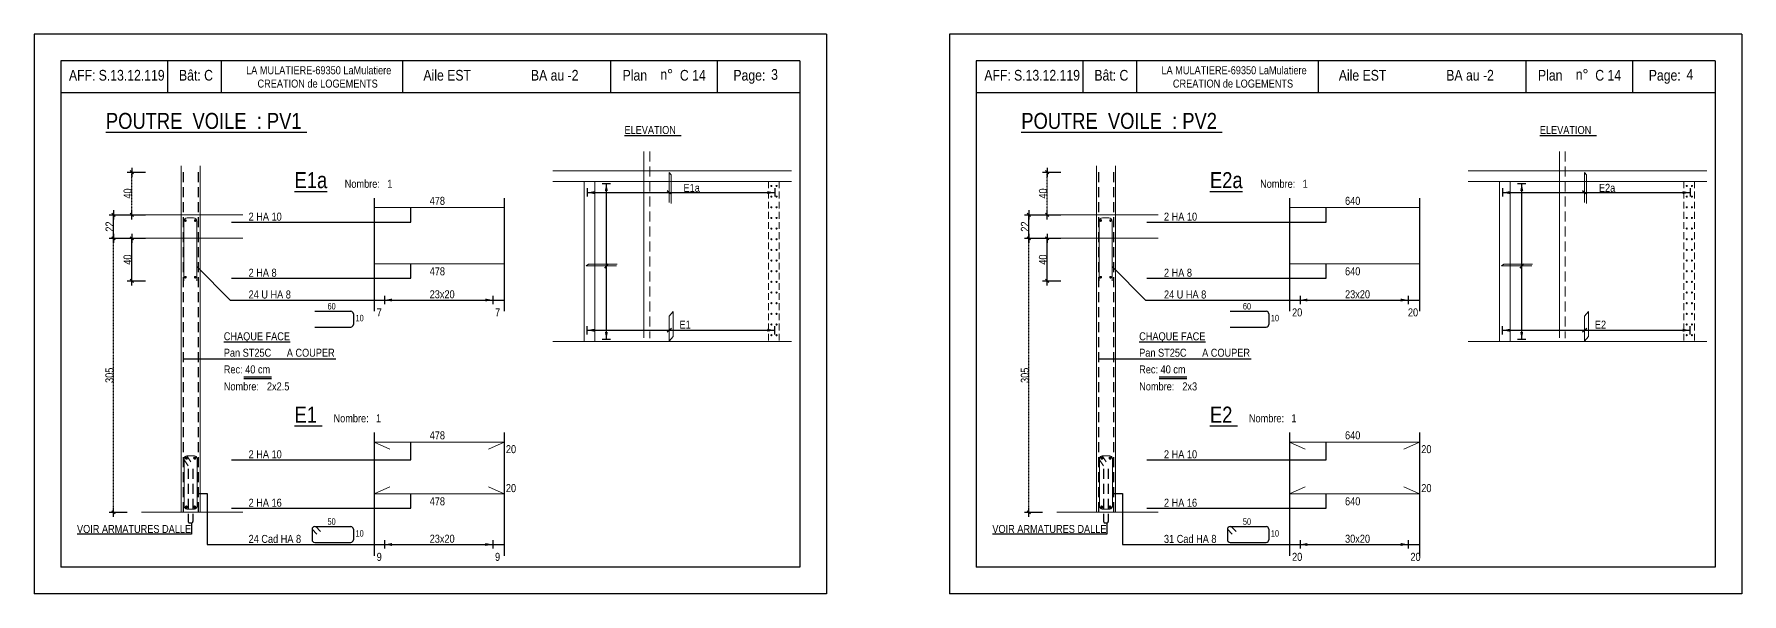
# Model space of a CAD drawing. Header units: metres. Extents: x -9927 to 45032, y -190416 to 12166.
# Drawn here: x 3962 to 7163, y -110952 to -109902 of the extents above; entities that cross this region are included whole.
import ezdxf
from ezdxf.enums import TextEntityAlignment as Align

# ---------------------------------------------------------------- set-up
doc = ezdxf.new("R2010")
doc.units = ezdxf.units.M
doc.header["$PDMODE"] = 65
doc.linetypes.add('CACHE', pattern=[9.525, 6.35, -3.175])
doc.linetypes.add('CACHE2', pattern=[0.1875, 0.125, -0.0625])
for name, color, linetype in [('01_cote_gen', 4, 'Continuous'), ('01_fenetres', 171, 'Continuous'), ('01_linteaux', 3, 'Continuous'), ('01_sem', 42, 'Continuous'), ('01_texte', 230, 'Continuous'), ('AA_COTES', 2, 'Continuous')]:
    doc.layers.add(name, color=color, linetype=linetype)
doc.styles.add('STYLE2', font='ARIALN.TTF')
doc.dimstyles.new('JB25', dxfattribs={"dimscale": 0.1, "dimtxt": 150, "dimasz": 17, "dimexe": 0.1, "dimexo": 0.1, "dimgap": 0.09, "dimtad": 1, "dimdec": 1, "dimlfac": 0.5, "dimdsep": 46, "dimtxsty": 'STYLE2', "dimblk1": 'BOND_G', "dimblk2": 'BOND_D', "dimsah": 1, "dimcen": 1.5, "dimdle": 0.01, "dimse1": 1, "dimse2": 1, "dimclrd": 4, "dimclre": 2, "dimclrt": 5, "dimadec": 0, "dimazin": 0, "dimtfac": 2.333333, "dimtdec": 1, "dimtix": 1, "dimtmove": 2, "dimatfit": 3, "dimldrblk": 'BOND_G', "dimfxl": 1, "dimtolj": 1, "dimtzin": 0, "dimarcsym": 0})

# ---------------------------------------------------------------- blocks, each defined once
blk = doc.blocks.new('BOND_G')
at = {"layer": 'AA_COTES', "color": 0}
for p, q in [((5, 0), (-5, 0)), ((1.8, 1.8), (-1.8, -1.8)), ((0, -5), (0, 15))]:
    blk.add_line(p, q, dxfattribs=at)
blk = doc.blocks.new('BOND_D')
at = {"layer": 'AA_COTES', "color": 0}
for p, q in [((5, 0), (-5, 0)), ((-1.8, -1.8), (1.8, 1.8)), ((0, 5), (0, -15))]:
    blk.add_line(p, q, dxfattribs=at)
blk = doc.blocks.new('*D947')
at = {"layer": '01_cote_gen', "color": 4, "linetype": 'Continuous', "lineweight": -2, "transparency": 16777216}
blk.add_line((4145.4, -110363.2), (4145.4, -110286.6), dxfattribs=at)
at = {"layer": 'DEFPOINTS', "color": 0, "linetype": 'Continuous', "lineweight": 0, "transparency": 16777216}
for p in [(4145.4, -110284.9), (4219.7, -110284.9), (4225.2, -110364.9)]:
    blk.add_point(p, dxfattribs=at)
at = {"layer": '01_cote_gen', "color": 4, "linetype": 'Continuous', "lineweight": -2, "transparency": 16777216, "xscale": 1.7, "yscale": 1.7, "zscale": 1.7}
for name, p, rotation in [('BOND_D', (4145.4, -110284.9), 90), ('BOND_G', (4145.4, -110364.9), 270)]:
    blk.add_blockref(name, p, dxfattribs=dict(at, rotation=rotation))
at = {"layer": '01_cote_gen', "color": 5, "linetype": 'Continuous', "lineweight": 0, "transparency": 16777216, "insert": (4137.7, -110324.9), "char_height": 15, "attachment_point": 5, "rotation": 90, "style": 'STYLE2'}
blk.add_mtext('\\A1;40', dxfattribs=at)
blk = doc.blocks.new('*D948')
at = {"layer": '01_cote_gen', "color": 4, "linetype": 'Continuous', "lineweight": -2, "transparency": 16777216}
blk.add_line((4111.3, -110283.2), (4111.3, -110242.6), dxfattribs=at)
at = {"layer": 'DEFPOINTS', "color": 0, "linetype": 'Continuous', "lineweight": 0, "transparency": 16777216}
for p in [(4111.3, -110240.9), (4186.9, -110240.9), (4186.9, -110284.9)]:
    blk.add_point(p, dxfattribs=at)
at = {"layer": '01_cote_gen', "color": 4, "linetype": 'Continuous', "lineweight": -2, "transparency": 16777216, "xscale": 1.7, "yscale": 1.7, "zscale": 1.7}
for name, p, rotation in [('BOND_D', (4111.3, -110240.9), 90), ('BOND_G', (4111.3, -110284.9), 270)]:
    blk.add_blockref(name, p, dxfattribs=dict(at, rotation=rotation))
at = {"layer": '01_cote_gen', "color": 5, "linetype": 'Continuous', "lineweight": 0, "transparency": 16777216, "insert": (4103.8, -110262.9), "char_height": 15, "attachment_point": 5, "rotation": 90, "style": 'STYLE2'}
blk.add_mtext('\\A1;22', dxfattribs=at)
blk = doc.blocks.new('*D949')
at = {"layer": '01_cote_gen', "color": 4, "linetype": 'CACHE2', "lineweight": -2, "transparency": 16777216}
blk.add_line((4145.4, -110239.2), (4145.4, -110162.6), dxfattribs=at)
at = {"layer": 'DEFPOINTS', "color": 0, "linetype": 'CACHE2', "lineweight": 0, "transparency": 16777216}
for p in [(4145.4, -110160.9), (4241.8, -110160.9), (4199.3, -110240.9)]:
    blk.add_point(p, dxfattribs=at)
at = {"layer": '01_cote_gen', "color": 4, "linetype": 'CACHE2', "lineweight": -2, "transparency": 16777216, "xscale": 1.7, "yscale": 1.7, "zscale": 1.7}
for name, p, rotation in [('BOND_D', (4145.4, -110160.9), 90), ('BOND_G', (4145.4, -110240.9), 270)]:
    blk.add_blockref(name, p, dxfattribs=dict(at, rotation=rotation))
at = {"layer": '01_cote_gen', "color": 5, "linetype": 'CACHE2', "lineweight": 0, "transparency": 16777216, "insert": (4137.7, -110200.9), "char_height": 15, "attachment_point": 5, "rotation": 90, "style": 'STYLE2'}
blk.add_mtext('\\A1;40', dxfattribs=at)
blk = doc.blocks.new('*D951')
at = {"layer": '01_cote_gen', "color": 4, "linetype": 'Continuous', "lineweight": -2, "transparency": 16777216}
blk.add_line((5861, -110363.2), (5861, -110286.6), dxfattribs=at)
at = {"layer": 'DEFPOINTS', "color": 0, "linetype": 'Continuous', "lineweight": 0, "transparency": 16777216}
for p in [(5861, -110284.9), (5935.3, -110284.9), (5940.8, -110364.9)]:
    blk.add_point(p, dxfattribs=at)
at = {"layer": '01_cote_gen', "color": 4, "linetype": 'Continuous', "lineweight": -2, "transparency": 16777216, "xscale": 1.7, "yscale": 1.7, "zscale": 1.7}
for name, p, rotation in [('BOND_D', (5861, -110284.9), 90), ('BOND_G', (5861, -110364.9), 270)]:
    blk.add_blockref(name, p, dxfattribs=dict(at, rotation=rotation))
at = {"layer": '01_cote_gen', "color": 5, "linetype": 'Continuous', "lineweight": 0, "transparency": 16777216, "insert": (5853.3, -110324.9), "char_height": 15, "attachment_point": 5, "rotation": 90, "style": 'STYLE2'}
blk.add_mtext('\\A1;40', dxfattribs=at)
blk = doc.blocks.new('*D952')
at = {"layer": '01_cote_gen', "color": 4, "linetype": 'Continuous', "lineweight": -2, "transparency": 16777216}
blk.add_line((5826.9, -110283.2), (5826.9, -110242.6), dxfattribs=at)
at = {"layer": 'DEFPOINTS', "color": 0, "linetype": 'Continuous', "lineweight": 0, "transparency": 16777216}
for p in [(5826.9, -110240.9), (5902.5, -110240.9), (5902.5, -110284.9)]:
    blk.add_point(p, dxfattribs=at)
at = {"layer": '01_cote_gen', "color": 4, "linetype": 'Continuous', "lineweight": -2, "transparency": 16777216, "xscale": 1.7, "yscale": 1.7, "zscale": 1.7}
for name, p, rotation in [('BOND_D', (5826.9, -110240.9), 90), ('BOND_G', (5826.9, -110284.9), 270)]:
    blk.add_blockref(name, p, dxfattribs=dict(at, rotation=rotation))
at = {"layer": '01_cote_gen', "color": 5, "linetype": 'Continuous', "lineweight": 0, "transparency": 16777216, "insert": (5819.4, -110262.9), "char_height": 15, "attachment_point": 5, "rotation": 90, "style": 'STYLE2'}
blk.add_mtext('\\A1;22', dxfattribs=at)
blk = doc.blocks.new('*D950')
at = {"layer": '01_cote_gen', "color": 4, "linetype": 'CACHE2', "lineweight": -2, "transparency": 16777216}
blk.add_line((5861, -110239.2), (5861, -110162.6), dxfattribs=at)
at = {"layer": 'DEFPOINTS', "color": 0, "linetype": 'CACHE2', "lineweight": 0, "transparency": 16777216}
for p in [(5861, -110160.9), (5957.4, -110160.9), (5914.9, -110240.9)]:
    blk.add_point(p, dxfattribs=at)
at = {"layer": '01_cote_gen', "color": 4, "linetype": 'CACHE2', "lineweight": -2, "transparency": 16777216, "xscale": 1.7, "yscale": 1.7, "zscale": 1.7}
for name, p, rotation in [('BOND_D', (5861, -110160.9), 90), ('BOND_G', (5861, -110240.9), 270)]:
    blk.add_blockref(name, p, dxfattribs=dict(at, rotation=rotation))
at = {"layer": '01_cote_gen', "color": 5, "linetype": 'CACHE2', "lineweight": 0, "transparency": 16777216, "insert": (5853.3, -110200.9), "char_height": 15, "attachment_point": 5, "rotation": 90, "style": 'STYLE2'}
blk.add_mtext('\\A1;40', dxfattribs=at)
blk = doc.blocks.new('*D953')
at = {"layer": '01_cote_gen', "color": 4, "linetype": 'CACHE2', "lineweight": -2, "transparency": 16777216}
blk.add_line((4111.3, -110797.2), (4111.3, -110286.6), dxfattribs=at)
at = {"layer": 'DEFPOINTS', "color": 0, "linetype": 'CACHE2', "lineweight": 0, "transparency": 16777216}
for p in [(4111.3, -110284.9), (4200, -110284.9), (4160.8, -110798.9)]:
    blk.add_point(p, dxfattribs=at)
at = {"layer": '01_cote_gen', "color": 4, "linetype": 'CACHE2', "lineweight": -2, "transparency": 16777216, "xscale": 1.7, "yscale": 1.7, "zscale": 1.7}
for name, p, rotation in [('BOND_D', (4111.3, -110284.9), 90), ('BOND_G', (4111.3, -110798.9), 270)]:
    blk.add_blockref(name, p, dxfattribs=dict(at, rotation=rotation))
at = {"layer": '01_cote_gen', "color": 5, "linetype": 'CACHE2', "lineweight": 0, "transparency": 16777216, "insert": (4103.6, -110541.9), "char_height": 15, "attachment_point": 5, "rotation": 90, "style": 'STYLE2'}
blk.add_mtext('\\A1;305', dxfattribs=at)
blk = doc.blocks.new('*D954')
at = {"layer": '01_cote_gen', "color": 4, "linetype": 'CACHE2', "lineweight": -2, "transparency": 16777216}
blk.add_line((5826.9, -110797.2), (5826.9, -110286.6), dxfattribs=at)
at = {"layer": 'DEFPOINTS', "color": 0, "linetype": 'CACHE2', "lineweight": 0, "transparency": 16777216}
for p in [(5826.9, -110284.9), (5886.5, -110284.9), (5879.4, -110798.9)]:
    blk.add_point(p, dxfattribs=at)
at = {"layer": '01_cote_gen', "color": 4, "linetype": 'CACHE2', "lineweight": -2, "transparency": 16777216, "xscale": 1.7, "yscale": 1.7, "zscale": 1.7}
for name, p, rotation in [('BOND_D', (5826.9, -110284.9), 90), ('BOND_G', (5826.9, -110798.9), 270)]:
    blk.add_blockref(name, p, dxfattribs=dict(at, rotation=rotation))
at = {"layer": '01_cote_gen', "color": 5, "linetype": 'CACHE2', "lineweight": 0, "transparency": 16777216, "insert": (5819.3, -110541.9), "char_height": 15, "attachment_point": 5, "rotation": 90, "style": 'STYLE2'}
blk.add_mtext('\\A1;305', dxfattribs=at)

msp = doc.modelspace()

# ---------------------------------------------------------------- linework, layer by layer
at = {"layer": '01_cote_gen', "color": 5, "linetype": 'Continuous', "lineweight": 0}
for p, q in [((5105.45, -110121.91), (5105.45, -110471.7)), ((6821.08, -110121.91), (6821.08, -110471.7))]:
    msp.add_line(p, q, dxfattribs=at)
at = {"layer": '01_cote_gen', "color": 5, "linetype": 'CACHE2', "lineweight": 0, "ltscale": 150}
for p, q in [((5116.6, -110121.91), (5116.6, -110472.19)), ((6832.22, -110121.91), (6832.22, -110472.19))]:
    msp.add_line(p, q, dxfattribs=at)
at = {"layer": '01_fenetres', "ltscale": 30}
for p, q in [((4012.5, -109951.89), (4012.5, -110901.89)), ((5397.5, -109951.89), (4012.5, -109951.89)), ((4212.5, -109951.89), (4212.5, -110011.89)), ((4313, -109951.89), (4313, -110011.89)), ((4653.17, -109951.89), (4653.17, -110011.89)), ((5043.37, -110011.89), (5043.37, -109951.89)), ((5243.37, -110011.89), (5243.37, -109951.89)), ((5397.5, -109951.89), (5397.5, -110901.89)), ((5728.12, -109951.89), (5728.12, -110901.89)), ((7113.12, -109951.89), (5728.12, -109951.89)), ((5928.12, -109951.89), (5928.12, -110011.89)), ((6028.62, -109951.89), (6028.62, -110011.89)), ((6368.79, -109951.89), (6368.79, -110011.89)), ((6758.99, -110011.89), (6758.99, -109951.89)), ((6958.99, -110011.89), (6958.99, -109951.89)), ((7113.12, -109951.89), (7113.12, -110901.89)), ((5397.5, -110011.89), (4012.5, -110011.89)), ((7113.12, -110011.89), (5728.12, -110011.89)), ((5397.5, -110901.89), (4012.5, -110901.89)), ((7113.12, -110901.89), (5728.12, -110901.89))]:
    msp.add_line(p, q, dxfattribs=at)
at = {"layer": '01_linteaux', "linetype": 'Continuous'}
for p, q in [((4488.28, -110421.87), (4555.86, -110421.87)), ((4488.28, -110451.48), (4555.86, -110451.48)), ((4560.86, -110426.87), (4560.86, -110446.48)), ((6203.9, -110421.87), (6271.49, -110421.87)), ((6203.9, -110451.48), (6271.49, -110451.48)), ((6276.49, -110426.87), (6276.49, -110446.48)), ((4483.28, -110830.78), (4483.28, -110850.39)), ((4483.28, -110830.78), (4492.29, -110839.77)), ((4488.28, -110825.78), (4555.86, -110825.78)), ((4490.47, -110825.78), (4499.48, -110834.77)), ((4560.86, -110830.78), (4560.86, -110850.39)), ((6198.9, -110830.78), (6198.9, -110850.39)), ((6198.9, -110830.78), (6207.91, -110839.77)), ((6203.9, -110825.78), (6271.49, -110825.78)), ((6206.09, -110825.78), (6215.1, -110834.77)), ((6276.49, -110830.78), (6276.49, -110850.39)), ((4488.28, -110855.39), (4555.86, -110855.39)), ((6203.9, -110855.39), (6271.49, -110855.39))]:
    msp.add_line(p, q, dxfattribs=at)
for centre, start, end in [((4555.86, -110426.87), 0, 90), ((4555.86, -110446.48), 270, 0), ((6271.49, -110426.87), 0, 90), ((6271.49, -110446.48), 270, 0), ((4488.28, -110830.78), 90, 180), ((4555.86, -110830.78), 0, 90), ((6203.9, -110830.78), 90, 180), ((6271.49, -110830.78), 0, 90), ((4488.28, -110850.39), 180, 270), ((4555.86, -110850.39), 270, 0), ((6203.9, -110850.39), 180, 270), ((6271.49, -110850.39), 270, 0)]:
    msp.add_arc(centre, 5, start, end, dxfattribs=at)
at = {"layer": '01_sem', "color": 2, "lineweight": 0, "ltscale": 7}
for p, q in [((4237.83, -110148.71), (4237.83, -110798.88)), ((4273.83, -110148.71), (4273.83, -110798.88)), ((4934.38, -110158.26), (5382.16, -110158.26)), ((5152.88, -110161.34), (5152.88, -110218.01)), ((5152.88, -110161.34), (5156.42, -110165.57)), ((5953.45, -110148.71), (5953.45, -110798.88)), ((5989.45, -110148.71), (5989.45, -110798.88)), ((6650, -110158.26), (7097.78, -110158.26)), ((6868.5, -110161.34), (6868.5, -110218.01)), ((6868.5, -110161.34), (6872.04, -110165.57)), ((4934.38, -110178.26), (5382.16, -110178.26)), ((4993.48, -110178.26), (4993.48, -110478.26)), ((5013.48, -110178.26), (5013.48, -110478.26)), ((5156.42, -110165.57), (5156.42, -110219.5)), ((6650, -110178.26), (7097.78, -110178.26)), ((6709.1, -110178.26), (6709.1, -110478.26)), ((6729.1, -110178.26), (6729.1, -110478.26)), ((6872.04, -110165.57), (6872.04, -110219.5)), ((4599.71, -110227.25), (4843.19, -110227.25)), ((6315.33, -110227.25), (6558.81, -110227.25)), ((4163.78, -110240.88), (4353.77, -110240.88)), ((4243.11, -110252.49), (4243.11, -110364.88)), ((4261.11, -110246.49), (4249.11, -110246.49)), ((4267.11, -110252.49), (4267.11, -110364.88)), ((5879.4, -110240.88), (6069.39, -110240.88)), ((5958.73, -110252.49), (5958.73, -110364.88)), ((5976.73, -110246.49), (5964.73, -110246.49)), ((5982.73, -110252.49), (5982.73, -110364.88)), ((4163.78, -110284.88), (4353.77, -110284.88)), ((5879.4, -110284.88), (6069.39, -110284.88)), ((4599.71, -110332.84), (4843.19, -110332.84)), ((4997.11, -110336.81), (5001.34, -110333.28)), ((4997.11, -110336.81), (5053.78, -110336.81)), ((5001.34, -110333.28), (5055.27, -110333.28)), ((6315.33, -110332.84), (6558.81, -110332.84)), ((6712.73, -110336.81), (6716.96, -110333.28)), ((6712.73, -110336.81), (6769.4, -110336.81)), ((6716.96, -110333.28), (6770.89, -110333.28)), ((5152.88, -110430.76), (5160.16, -110422.05)), ((5152.88, -110477.81), (5152.88, -110430.76)), ((5160.16, -110469.1), (5160.16, -110422.05)), ((6868.5, -110430.76), (6875.78, -110422.05)), ((6868.5, -110477.81), (6868.5, -110430.76)), ((6875.78, -110469.1), (6875.78, -110422.05)), ((4934.38, -110478.26), (5382.16, -110478.26)), ((5152.88, -110477.81), (5160.16, -110469.1)), ((6650, -110478.26), (7097.78, -110478.26)), ((6868.5, -110477.81), (6875.78, -110469.1)), ((4599.71, -110667.12), (4843.19, -110667.12)), ((4599.71, -110667.12), (4629.03, -110680.46)), ((4843.19, -110667.12), (4813.86, -110680.46)), ((6315.33, -110667.12), (6558.81, -110667.12)), ((6315.33, -110667.12), (6344.65, -110680.46)), ((6558.81, -110667.12), (6529.48, -110680.46)), ((4243.83, -110697.88), (4243.83, -110787.88)), ((4243.83, -110700.67), (4251.18, -110711.86)), ((4248.83, -110692.88), (4262.83, -110692.88)), ((4248.83, -110692.88), (4256.18, -110704.08)), ((4267.83, -110697.88), (4267.83, -110787.88)), ((5959.45, -110697.88), (5959.45, -110787.88)), ((5959.45, -110700.67), (5966.8, -110711.86)), ((5964.45, -110692.88), (5978.45, -110692.88)), ((5964.45, -110692.88), (5971.8, -110704.08)), ((5983.45, -110697.88), (5983.45, -110787.88)), ((4599.71, -110764.29), (4629.03, -110750.95)), ((4599.71, -110764.29), (4843.19, -110764.29)), ((4843.19, -110764.29), (4813.86, -110750.95)), ((6315.33, -110764.29), (6344.65, -110750.95)), ((6315.33, -110764.29), (6558.81, -110764.29)), ((6558.81, -110764.29), (6529.48, -110750.95)), ((4163.78, -110798.88), (4353.77, -110798.88)), ((4180.41, -110798.88), (4332.71, -110798.88)), ((4248.83, -110792.88), (4262.83, -110792.88)), ((5879.4, -110798.88), (6069.39, -110798.88)), ((5896.03, -110798.88), (6048.33, -110798.88)), ((5964.45, -110792.88), (5978.45, -110792.88))]:
    msp.add_line(p, q, dxfattribs=at)
at = {"layer": '01_sem', "color": 2, "linetype": 'CACHE', "lineweight": 0, "ltscale": 2}
for p, q in [((5339, -110178.26), (5339, -110478.26)), ((5359, -110178.26), (5359, -110478.26)), ((7054.62, -110178.26), (7054.62, -110478.26)), ((7074.62, -110178.26), (7074.62, -110478.26))]:
    msp.add_line(p, q, dxfattribs=at)
at = {"layer": '01_sem', "color": 2, "lineweight": 0, "ltscale": 7, "flags": 128}
for points, const_width in [([(5343.23, -110186.62, 1), (5345.23, -110186.62, 1)], 2), ([(5352.94, -110186.62, 1), (5354.94, -110186.62, 1)], 2), ([(7058.85, -110186.62, 1), (7060.85, -110186.62, 1)], 2), ([(7068.57, -110186.62, 1), (7070.57, -110186.62, 1)], 2), ([(5343.23, -110206.62, 1), (5345.23, -110206.62, 1)], 2), ([(5343.23, -110226.62, 1), (5345.23, -110226.62, 1)], 2), ([(5352.94, -110206.62, 1), (5354.94, -110206.62, 1)], 2), ([(5352.94, -110226.62, 1), (5354.94, -110226.62, 1)], 2), ([(7058.85, -110206.62, 1), (7060.85, -110206.62, 1)], 2), ([(7058.85, -110226.62, 1), (7060.85, -110226.62, 1)], 2), ([(7068.57, -110206.62, 1), (7070.57, -110206.62, 1)], 2), ([(7068.57, -110226.62, 1), (7070.57, -110226.62, 1)], 2), ([(4245.94, -110250.37, -1), (4245.94, -110252.87, -1)], 2.5), ([(4264.28, -110250.37, 1), (4264.28, -110252.87, 1)], 2.5), ([(5343.23, -110246.62, 1), (5345.23, -110246.62, 1)], 2), ([(5352.94, -110246.62, 1), (5354.94, -110246.62, 1)], 2), ([(5961.56, -110250.37, -1), (5961.56, -110252.87, -1)], 2.5), ([(5979.9, -110250.37, 1), (5979.9, -110252.87, 1)], 2.5), ([(7058.85, -110246.62, 1), (7060.85, -110246.62, 1)], 2), ([(7068.57, -110246.62, 1), (7070.57, -110246.62, 1)], 2), ([(5343.23, -110266.62, 1), (5345.23, -110266.62, 1)], 2), ([(5343.23, -110286.62, 1), (5345.23, -110286.62, 1)], 2), ([(5352.94, -110266.62, 1), (5354.94, -110266.62, 1)], 2), ([(5352.94, -110286.62, 1), (5354.94, -110286.62, 1)], 2), ([(7058.85, -110266.62, 1), (7060.85, -110266.62, 1)], 2), ([(7058.85, -110286.62, 1), (7060.85, -110286.62, 1)], 2), ([(7068.57, -110266.62, 1), (7070.57, -110266.62, 1)], 2), ([(7068.57, -110286.62, 1), (7070.57, -110286.62, 1)], 2), ([(5343.23, -110306.62, 1), (5345.23, -110306.62, 1)], 2), ([(5343.23, -110326.62, 1), (5345.23, -110326.62, 1)], 2), ([(5352.94, -110306.62, 1), (5354.94, -110306.62, 1)], 2), ([(5352.94, -110326.62, 1), (5354.94, -110326.62, 1)], 2), ([(7058.85, -110306.62, 1), (7060.85, -110306.62, 1)], 2), ([(7058.85, -110326.62, 1), (7060.85, -110326.62, 1)], 2), ([(7068.57, -110306.62, 1), (7070.57, -110306.62, 1)], 2), ([(7068.57, -110326.62, 1), (7070.57, -110326.62, 1)], 2), ([(4245.94, -110356.65, -1), (4245.94, -110359.15, -1)], 2.5), ([(4264.28, -110356.65, 1), (4264.28, -110359.15, 1)], 2.5), ([(5343.23, -110346.62, 1), (5345.23, -110346.62, 1)], 2), ([(5352.94, -110346.62, 1), (5354.94, -110346.62, 1)], 2), ([(5961.56, -110356.65, -1), (5961.56, -110359.15, -1)], 2.5), ([(5979.9, -110356.65, 1), (5979.9, -110359.15, 1)], 2.5), ([(7058.85, -110346.62, 1), (7060.85, -110346.62, 1)], 2), ([(7068.57, -110346.62, 1), (7070.57, -110346.62, 1)], 2), ([(5343.23, -110366.62, 1), (5345.23, -110366.62, 1)], 2), ([(5343.23, -110386.62, 1), (5345.23, -110386.62, 1)], 2), ([(5352.94, -110366.62, 1), (5354.94, -110366.62, 1)], 2), ([(5352.94, -110386.62, 1), (5354.94, -110386.62, 1)], 2), ([(7058.85, -110366.62, 1), (7060.85, -110366.62, 1)], 2), ([(7058.85, -110386.62, 1), (7060.85, -110386.62, 1)], 2), ([(7068.57, -110366.62, 1), (7070.57, -110366.62, 1)], 2), ([(7068.57, -110386.62, 1), (7070.57, -110386.62, 1)], 2), ([(5343.23, -110406.62, 1), (5345.23, -110406.62, 1)], 2), ([(5352.94, -110406.62, 1), (5354.94, -110406.62, 1)], 2), ([(7058.85, -110406.62, 1), (7060.85, -110406.62, 1)], 2), ([(7068.57, -110406.62, 1), (7070.57, -110406.62, 1)], 2), ([(5343.23, -110426.62, 1), (5345.23, -110426.62, 1)], 2), ([(5343.23, -110446.62, 1), (5345.23, -110446.62, 1)], 2), ([(5352.94, -110426.62, 1), (5354.94, -110426.62, 1)], 2), ([(5352.94, -110446.62, 1), (5354.94, -110446.62, 1)], 2), ([(7058.85, -110426.62, 1), (7060.85, -110426.62, 1)], 2), ([(7058.85, -110446.62, 1), (7060.85, -110446.62, 1)], 2), ([(7068.57, -110426.62, 1), (7070.57, -110426.62, 1)], 2), ([(7068.57, -110446.62, 1), (7070.57, -110446.62, 1)], 2), ([(5343.23, -110466.62, 1), (5345.23, -110466.62, 1)], 2), ([(5352.94, -110466.62, 1), (5354.94, -110466.62, 1)], 2), ([(7058.85, -110466.62, 1), (7060.85, -110466.62, 1)], 2), ([(7068.57, -110466.62, 1), (7070.57, -110466.62, 1)], 2), ([(4246.35, -110697.19, 1), (4249.35, -110697.19, 1)], 3), ([(4261.98, -110697.19, 1), (4264.98, -110697.19, 1)], 3), ([(5961.97, -110697.19, 1), (5964.97, -110697.19, 1)], 3), ([(5977.6, -110697.19, 1), (5980.6, -110697.19, 1)], 3), ([(4246.35, -110789.04, 1), (4249.35, -110789.04, 1)], 3), ([(4261.98, -110789.04, 1), (4264.98, -110789.04, 1)], 3), ([(5961.97, -110789.04, 1), (5964.97, -110789.04, 1)], 3), ([(5977.6, -110789.04, 1), (5980.6, -110789.04, 1)], 3)]:
    msp.add_lwpolyline(points, format="xyb", close=True, dxfattribs=dict(at, const_width=const_width))
at = {"layer": '01_sem', "color": 2, "lineweight": 0, "ltscale": 7}
for centre, radius, start, end in [((4249.11, -110252.49), 6, 90, 180), ((4261.11, -110252.49), 6, 0, 90), ((5964.73, -110252.49), 6, 90, 180), ((5976.73, -110252.49), 6, 0, 90), ((4248.83, -110697.88), 5, 90, 180), ((4262.83, -110697.88), 5, 0, 90), ((5964.45, -110697.88), 5, 90, 180), ((5978.45, -110697.88), 5, 0, 90), ((4248.83, -110787.88), 5, 180, 270), ((4262.83, -110787.88), 5, 270, 0), ((5964.45, -110787.88), 5, 180, 270), ((5978.45, -110787.88), 5, 270, 0)]:
    msp.add_arc(centre, radius, start, end, dxfattribs=at)
at = {"layer": '01_texte', "ltscale": 30}
for p, q in [((3962.5, -109901.89), (3962.5, -110951.89)), ((5447.5, -109901.89), (3962.5, -109901.89)), ((5447.5, -109901.89), (5447.5, -110951.89)), ((5678.12, -109901.89), (5678.12, -110951.89)), ((7163.12, -109901.89), (5678.12, -109901.89)), ((7163.12, -109901.89), (7163.12, -110951.89)), ((4998.85, -110191.1), (4998.85, -110206.74)), ((5026.87, -110182.17), (5042.51, -110182.17)), ((5034.93, -110474.4), (5034.93, -110182.17)), ((5157.02, -110202.47), (5148.75, -110195.85)), ((5350.54, -110191.1), (5350.54, -110206.74)), ((6714.48, -110191.1), (6714.48, -110206.74)), ((6742.49, -110182.17), (6758.13, -110182.17)), ((6750.55, -110474.4), (6750.55, -110182.17)), ((6872.64, -110202.47), (6864.37, -110195.85)), ((7066.16, -110191.1), (7066.16, -110206.74)), ((4599.71, -110209.31), (4599.71, -110421.86)), ((4668.71, -110254.7), (4668.71, -110227.25)), ((4843.19, -110209.31), (4843.19, -110421.86)), ((4998.85, -110199.16), (5350.54, -110199.16)), ((6315.33, -110209.31), (6315.33, -110421.86)), ((6384.34, -110254.7), (6384.34, -110227.25)), ((6558.81, -110209.31), (6558.81, -110421.86)), ((6714.48, -110199.16), (7066.16, -110199.16)), ((4332.3, -110254.7), (4668.71, -110254.7)), ((6047.92, -110254.7), (6384.34, -110254.7)), ((4267.11, -110337.53), (4329.97, -110400.72)), ((4668.71, -110359.94), (4668.71, -110332.84)), ((5038.24, -110332.67), (5031.62, -110340.95)), ((5982.73, -110337.53), (6045.59, -110400.72)), ((6384.34, -110359.94), (6384.34, -110332.84)), ((6753.86, -110332.67), (6747.24, -110340.95)), ((4332.3, -110359.94), (4668.71, -110359.94)), ((6047.92, -110359.94), (6384.34, -110359.94)), ((4329.97, -110400.72), (4843.19, -110400.72)), ((4619.42, -110392.66), (4619.42, -110408.3)), ((4822.09, -110392.66), (4822.09, -110408.3)), ((6045.59, -110400.72), (6558.81, -110400.72)), ((6335.04, -110392.66), (6335.04, -110408.3)), ((6537.72, -110392.66), (6537.72, -110408.3)), ((4998.85, -110465.41), (4998.85, -110449.77)), ((5350.54, -110465.41), (5350.54, -110449.77)), ((6714.48, -110465.41), (6714.48, -110449.77)), ((7066.16, -110465.41), (7066.16, -110449.77)), ((4998.85, -110457.35), (5350.54, -110457.35)), ((5026.87, -110474.4), (5042.51, -110474.4)), ((5157.02, -110454.04), (5148.75, -110460.66)), ((6714.48, -110457.35), (7066.16, -110457.35)), ((6742.49, -110474.4), (6758.13, -110474.4)), ((6872.64, -110454.04), (6864.37, -110460.66)), ((4599.71, -110649.18), (4599.71, -110880.39)), ((4668.71, -110700.53), (4668.71, -110667.12)), ((4843.19, -110649.18), (4843.19, -110880.39)), ((6315.33, -110649.18), (6315.33, -110880.39)), ((6384.34, -110700.53), (6384.34, -110667.12)), ((6558.81, -110649.18), (6558.81, -110880.39)), ((4332.3, -110700.53), (4668.71, -110700.53)), ((6047.92, -110700.53), (6384.34, -110700.53)), ((4267.83, -110763.85), (4287, -110763.85)), ((4287, -110763.85), (4287, -110859.25)), ((4668.71, -110791.39), (4668.71, -110764.29)), ((5983.45, -110763.85), (6002.62, -110763.85)), ((6002.62, -110763.85), (6002.62, -110859.25)), ((6384.34, -110791.39), (6384.34, -110764.29)), ((4332.3, -110791.39), (4668.71, -110791.39)), ((6047.92, -110791.39), (6384.34, -110791.39)), ((4257.12, -110818.94), (4257.12, -110840.16)), ((5972.74, -110818.94), (5972.74, -110840.16)), ((4257.12, -110840.16), (4043.33, -110840.16)), ((4287, -110859.25), (4843.19, -110859.25)), ((4619.42, -110851.19), (4619.42, -110866.83)), ((4822.09, -110851.19), (4822.09, -110866.83)), ((5972.74, -110840.16), (5758.95, -110840.16)), ((6002.62, -110859.25), (6558.81, -110859.25)), ((6335.04, -110851.19), (6335.04, -110866.83)), ((6537.72, -110851.19), (6537.72, -110866.83)), ((5447.5, -110951.89), (3962.5, -110951.89)), ((7163.12, -110951.89), (5678.12, -110951.89))]:
    msp.add_line(p, q, dxfattribs=at)
at = {"layer": '01_texte', "linetype": 'CACHE2', "ltscale": 150}
for p, q in [((4241.83, -110160.88), (4241.83, -110798.88)), ((4269.83, -110160.88), (4269.83, -110798.88)), ((5957.45, -110160.88), (5957.45, -110798.88)), ((5985.45, -110160.88), (5985.45, -110798.88)), ((4251.29, -110717.1), (4251.29, -110815.94)), ((4260.12, -110717.1), (4260.12, -110815.94)), ((5966.91, -110717.1), (5966.91, -110815.94)), ((5975.74, -110717.1), (5975.74, -110815.94)), ((4254.29, -110818.94), (4257.12, -110818.94)), ((5969.91, -110818.94), (5972.74, -110818.94))]:
    msp.add_line(p, q, dxfattribs=at)
at = {"layer": '01_texte'}
for p, q in [((4241.83, -110511.14), (4527.84, -110511.14)), ((5957.45, -110511.14), (6243.47, -110511.14)), ((4407.3, -110545.32), (4355.54, -110545.32)), ((4407.3, -110548.63), (4355.54, -110548.63)), ((6122.92, -110545.32), (6071.17, -110545.32)), ((6122.92, -110548.63), (6071.17, -110548.63))]:
    msp.add_line(p, q, dxfattribs=at)
at = {"layer": '01_texte', "linetype": 'CACHE2', "ltscale": 150}
for centre, start, end in [((4254.29, -110815.94), 180, 270), ((4257.12, -110815.94), 270, 0), ((5969.91, -110815.94), 180, 270), ((5972.74, -110815.94), 270, 0)]:
    msp.add_arc(centre, 3, start, end, dxfattribs=at)
at = {"layer": '01_texte', "ltscale": 30}
for points in [[(4998.85, -110199.16), (5012.68, -110196.41), (5012.68, -110199.16)], [(5034.93, -110182.17), (5032.18, -110195.99), (5034.93, -110195.99)], [(5034.93, -110182.17), (5037.69, -110195.99), (5034.93, -110195.99)], [(5350.54, -110199.16), (5336.71, -110196.41), (5336.71, -110199.16)], [(6714.48, -110199.16), (6728.3, -110196.41), (6728.3, -110199.16)], [(6750.55, -110182.17), (6747.8, -110195.99), (6750.55, -110195.99)], [(6750.55, -110182.17), (6753.31, -110195.99), (6750.55, -110195.99)], [(7066.16, -110199.16), (7052.34, -110196.41), (7052.34, -110199.16)], [(4998.85, -110199.16), (5012.68, -110201.92), (5012.68, -110199.16)], [(5350.54, -110199.16), (5336.71, -110201.92), (5336.71, -110199.16)], [(6714.48, -110199.16), (6728.3, -110201.92), (6728.3, -110199.16)], [(7066.16, -110199.16), (7052.34, -110201.92), (7052.34, -110199.16)], [(4619.42, -110400.72), (4633.24, -110397.96), (4633.24, -110400.72)], [(4619.42, -110400.72), (4633.24, -110403.47), (4633.24, -110400.72)], [(4822.09, -110400.72), (4808.27, -110397.96), (4808.27, -110400.72)], [(4822.09, -110400.72), (4808.27, -110403.47), (4808.27, -110400.72)], [(6335.04, -110400.72), (6348.86, -110397.96), (6348.86, -110400.72)], [(6335.04, -110400.72), (6348.86, -110403.47), (6348.86, -110400.72)], [(6537.72, -110400.72), (6523.89, -110397.96), (6523.89, -110400.72)], [(6537.72, -110400.72), (6523.89, -110403.47), (6523.89, -110400.72)], [(4998.85, -110457.35), (5012.68, -110454.6), (5012.68, -110457.35)], [(4998.85, -110457.35), (5012.68, -110460.11), (5012.68, -110457.35)], [(5034.93, -110474.4), (5032.18, -110460.57), (5034.93, -110460.57)], [(5034.93, -110474.4), (5037.69, -110460.57), (5034.93, -110460.57)], [(5350.54, -110457.35), (5336.71, -110454.6), (5336.71, -110457.35)], [(5350.54, -110457.35), (5336.71, -110460.11), (5336.71, -110457.35)], [(6714.48, -110457.35), (6728.3, -110454.6), (6728.3, -110457.35)], [(6714.48, -110457.35), (6728.3, -110460.11), (6728.3, -110457.35)], [(6750.55, -110474.4), (6747.8, -110460.57), (6750.55, -110460.57)], [(6750.55, -110474.4), (6753.31, -110460.57), (6750.55, -110460.57)], [(7066.16, -110457.35), (7052.34, -110454.6), (7052.34, -110457.35)], [(7066.16, -110457.35), (7052.34, -110460.11), (7052.34, -110457.35)], [(4619.42, -110859.25), (4633.24, -110856.5), (4633.24, -110859.25)], [(4619.42, -110859.25), (4633.24, -110862.01), (4633.24, -110859.25)], [(4822.09, -110859.25), (4808.27, -110856.5), (4808.27, -110859.25)], [(4822.09, -110859.25), (4808.27, -110862.01), (4808.27, -110859.25)], [(6335.04, -110859.25), (6348.86, -110856.5), (6348.86, -110859.25)], [(6335.04, -110859.25), (6348.86, -110862.01), (6348.86, -110859.25)], [(6537.72, -110859.25), (6523.89, -110856.5), (6523.89, -110859.25)], [(6537.72, -110859.25), (6523.89, -110862.01), (6523.89, -110859.25)]]:
    msp.add_solid(points, dxfattribs=at)

# ---------------------------------------------------------------- texts
at = {"layer": '01_texte', "style": 'STYLE2'}
for s, height, p in [('AFF:', 20, (4027.79, -109989.04)), ('S.13.12.119', 20, (4083.46, -109989.04)), ('Bât: C', 20, (4233.96, -109989.04)), ('LA MULATIERE-69350 LaMulatiere', 15, (4359.7, -109977.17)), ('Aile EST', 20, (4692.09, -109989.04)), ('BA au -2', 20, (4893.56, -109989.04)), ('Plan', 20, (5065.41, -109989.04)), ('n%%D', 20, (5136.1, -109987.6)), (' C 14', 20, (5166.44, -109989.04)), ('Page:', 20, (5273.08, -109989.04)), ('3', 20, (5343.77, -109987.6)), ('AFF:', 20, (5743.42, -109989.04)), ('S.13.12.119', 20, (5799.08, -109989.04)), ('Bât: C', 20, (5949.58, -109989.04)), ('LA MULATIERE-69350 LaMulatiere', 15, (6075.32, -109977.17)), ('Aile EST', 20, (6407.71, -109989.04)), ('BA au -2', 20, (6609.18, -109989.04)), ('Plan', 20, (6781.03, -109989.04)), ('n%%D', 20, (6851.72, -109987.6)), (' C 14', 20, (6882.06, -109989.04)), ('Page:', 20, (6988.7, -109989.04)), ('4', 20, (7059.39, -109987.6)), ('CREATION de LOGEMENTS', 15, (4381.18, -110002.18)), ('CREATION de LOGEMENTS', 15, (6096.8, -110002.18)), ('%%UELEVATION  ', 15, (5068.87, -110089.24)), ('%%UELEVATION  ', 15, (6784.49, -110089.24)), ('%%UE1a', 30, (4450.63, -110190.8)), ('%%UE2a', 30, (6166.26, -110190.8)), ('Nombre:', 15, (4544.6, -110190.17)), ('1', 15, (4624.23, -110190.17)), ('E1a', 15, (5179.63, -110197.81)), ('Nombre:', 15, (6260.23, -110190.17)), ('1', 15, (6339.85, -110190.17)), ('E2a', 15, (6895.25, -110197.81)), ('478', 15, (4703.8, -110222.11)), ('640', 15, (6419.42, -110222.11)), ('2 HA 10', 15, (4364.43, -110251.75)), ('2 HA 10', 15, (6080.05, -110251.75)), ('2 HA 8', 15, (4364.43, -110356.99)), ('478', 15, (4703.8, -110354.29)), ('2 HA 8', 15, (6080.05, -110356.99)), ('640', 15, (6419.42, -110354.29)), ('24 U HA 8', 15, (4364.43, -110397.76)), ('23x20', 15, (4703.8, -110397.42)), ('24 U HA 8', 15, (6080.05, -110397.76)), ('23x20', 15, (6419.42, -110397.42)), ('60', 12, (4512.34, -110418.32)), ('7', 15, (4604.48, -110431.37)), ('7', 15, (4826.33, -110431.37)), ('60', 12, (6227.96, -110418.32)), ('20', 15, (6320.1, -110431.37)), ('20', 15, (6537.26, -110431.37)), ('10', 12, (4564.85, -110440.52)), ('E1 ', 15, (5172.05, -110454.36)), ('10', 12, (6280.47, -110440.52)), ('E2 ', 15, (6887.68, -110454.36)), ('%%UCHAQUE FACE', 15, (4317.96, -110476.23)), ('%%UCHAQUE FACE', 15, (6033.59, -110476.23)), ('Pan ST25C', 15, (4317.96, -110507.02)), ('A COUPER', 15, (4435.99, -110507.02)), ('Pan ST25C', 15, (6033.59, -110507.02)), ('A COUPER', 15, (6151.61, -110507.02)), ('Rec: 40 cm', 15, (4317.96, -110538.3)), ('Rec: 40 cm', 15, (6033.59, -110538.3)), ('Nombre:', 15, (4317.96, -110570.21)), ('2x2.5', 15, (4398.81, -110570.21)), ('Nombre:', 15, (6033.59, -110570.21)), ('2x3', 15, (6114.44, -110570.21)), ('%%UE1 ', 30, (4450.63, -110630.67)), ('%%UE2 ', 30, (6166.26, -110630.67)), ('Nombre:', 15, (4523.6, -110630.03)), ('1', 15, (4603.22, -110630.03)), ('Nombre:', 15, (6239.22, -110630.03)), ('1', 15, (6318.85, -110630.03)), ('478', 15, (4703.8, -110661.98)), ('20', 15, (4846.65, -110687.93)), ('640', 15, (6419.42, -110661.98)), ('20', 15, (6562.27, -110687.93)), ('2 HA 10', 15, (4364.43, -110697.57)), ('2 HA 10', 15, (6080.05, -110697.57)), ('2 HA 16', 15, (4364.43, -110788.43)), ('478', 15, (4703.8, -110785.74)), ('20', 15, (4846.65, -110760.96)), ('2 HA 16', 15, (6080.05, -110788.43)), ('640', 15, (6419.42, -110785.74)), ('20', 15, (6562.27, -110760.96)), ('VOIR ARMATURES DALLE', 15, (4042.8, -110837.65)), ('50', 12, (4512.34, -110822.23)), ('10', 12, (4564.85, -110844.44)), ('VOIR ARMATURES DALLE', 15, (5758.42, -110837.65)), ('50', 12, (6227.96, -110822.23)), ('10', 12, (6280.47, -110844.44)), ('24 Cad HA 8', 15, (4364.43, -110856.29)), ('23x20', 15, (4703.8, -110855.95)), ('31 Cad HA 8', 15, (6080.05, -110856.29)), ('30x20', 15, (6419.42, -110855.95)), ('9', 15, (4604.48, -110889.9)), ('9', 15, (4826.33, -110889.9)), ('20', 15, (6320.1, -110889.9)), ('20', 15, (6541.96, -110889.9))]:
    msp.add_text(s, height=height, dxfattribs=at).set_placement(p)
for s, p in [('%%UPOUTRE  VOILE  : PV1 ', (4285.17, -110064.65)), ('%%UPOUTRE  VOILE  : PV2 ', (6000.8, -110064.65))]:
    msp.add_text(s, height=30, dxfattribs=at).set_placement(p, align=Align.MIDDLE)

# ---------------------------------------------------------------- dimensions: what is measured, and where the dimension line sits
at = {"layer": '01_cote_gen', "linetype": 'CACHE2', "lineweight": 0}
for base, p1, p2, picture, middle in [((4145.4, -110160.88), (4199.25, -110240.88), (4241.83, -110160.88), '*D949', (4137.73, -110200.88)), ((5861.02, -110160.88), (5914.88, -110240.88), (5957.45, -110160.88), '*D950', (5853.35, -110200.88))]:
    dim = msp.add_linear_dim(base=base, p1=p1, p2=p2, angle=90, dimstyle='JB25', dxfattribs=at)
    dim.commit()
    dim.dimension.update_dxf_attribs({"geometry": picture, "text_midpoint": middle})
at = {"layer": '01_cote_gen', "linetype": 'Continuous', "lineweight": 0}
for base, p1, p2, picture, middle in [((4111.3, -110240.88), (4186.89, -110284.88), (4186.89, -110240.88), '*D948', (4103.76, -110262.88)), ((5826.92, -110240.88), (5902.51, -110284.88), (5902.51, -110240.88), '*D952', (5819.38, -110262.88)), ((4145.4, -110284.88), (4225.2, -110364.88), (4219.69, -110284.88), '*D947', (4137.73, -110324.88)), ((5861.02, -110284.88), (5940.82, -110364.88), (5935.31, -110284.88), '*D951', (5853.35, -110324.88))]:
    dim = msp.add_linear_dim(base=base, p1=p1, p2=p2, angle=90, dimstyle='JB25', dxfattribs=at)
    dim.commit()
    dim.dimension.update_dxf_attribs({"geometry": picture, "text_midpoint": middle})
at = {"layer": '01_cote_gen', "linetype": 'CACHE2', "lineweight": 0}
for base, p1, p2, picture, middle in [((4111.3, -110284.88), (4160.78, -110798.88), (4200.04, -110284.88), '*D953', (4103.63, -110541.88)), ((5826.92, -110284.88), (5879.4, -110798.88), (5886.52, -110284.88), '*D954', (5819.26, -110541.88))]:
    dim = msp.add_linear_dim(base=base, p1=p1, p2=p2, angle=90, text='305', dimstyle='JB25', dxfattribs=at)
    dim.commit()
    dim.dimension.update_dxf_attribs({"geometry": picture, "text_midpoint": middle})

doc.saveas('drawing.dxf')
